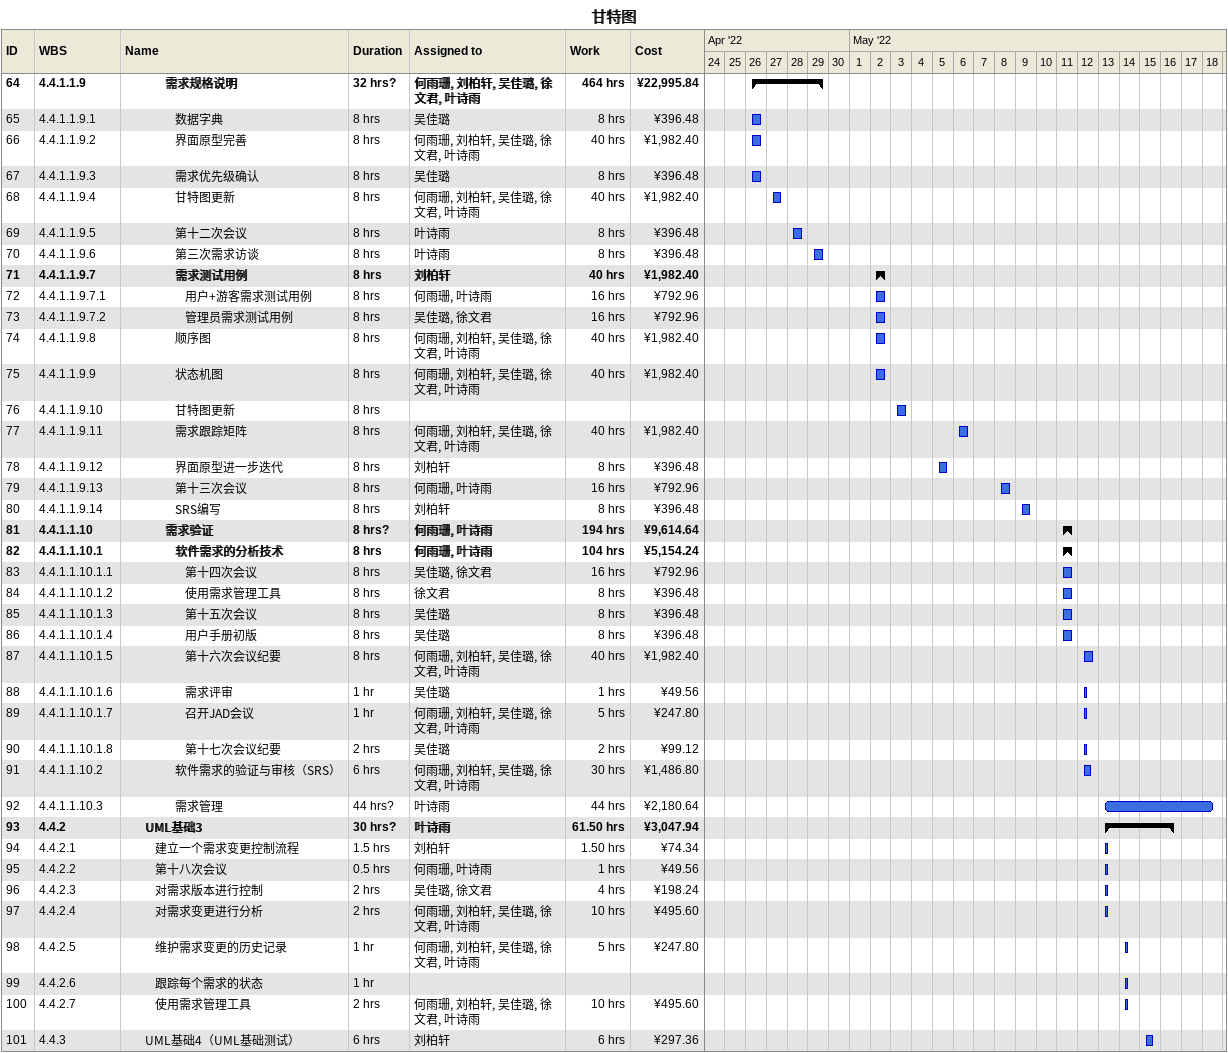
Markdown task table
甘特图

| ID | WBS | Task | Duration | Start | Finish | Resources | Work (h) | Cost (¥) |
|---|---|---|---|---|---|---|---|---|
| 64 | 4.4.1.1.9 | **需求规格说明** | 32h? | 2022-04-26 | 2022-04-29 | 何雨珊, 刘柏轩, 吴佳璐, 徐文君, 叶诗雨 | 464 | 22995.84 |
| 65 | 4.4.1.1.9.1 | 数据字典 | 8h | 2022-04-26 | 2022-04-26 | 吴佳璐 | 8 | 396.48 |
| 66 | 4.4.1.1.9.2 | 界面原型完善 | 8h | 2022-04-26 | 2022-04-26 | 何雨珊, 刘柏轩, 吴佳璐, 徐文君, 叶诗雨 | 40 | 1982.40 |
| 67 | 4.4.1.1.9.3 | 需求优先级确认 | 8h | 2022-04-26 | 2022-04-26 | 吴佳璐 | 8 | 396.48 |
| 68 | 4.4.1.1.9.4 | 甘特图更新 | 8h | 2022-04-27 | 2022-04-27 | 何雨珊, 刘柏轩, 吴佳璐, 徐文君, 叶诗雨 | 40 | 1982.40 |
| 69 | 4.4.1.1.9.5 | 第十二次会议 | 8h | 2022-04-28 | 2022-04-28 | 叶诗雨 | 8 | 396.48 |
| 70 | 4.4.1.1.9.6 | 第三次需求访谈 | 8h | 2022-04-29 | 2022-04-29 | 叶诗雨 | 8 | 396.48 |
| 71 | 4.4.1.1.9.7 | **需求测试用例** | 8h | 2022-05-02 | 2022-05-02 | 刘柏轩 | 40 | 1982.40 |
| 72 | 4.4.1.1.9.7.1 | 用户+游客需求测试用例 | 8h | 2022-05-02 | 2022-05-02 | 何雨珊, 叶诗雨 | 16 | 792.96 |
| 73 | 4.4.1.1.9.7.2 | 管理员需求测试用例 | 8h | 2022-05-02 | 2022-05-02 | 吴佳璐, 徐文君 | 16 | 792.96 |
| 74 | 4.4.1.1.9.8 | 顺序图 | 8h | 2022-05-02 | 2022-05-02 | 何雨珊, 刘柏轩, 吴佳璐, 徐文君, 叶诗雨 | 40 | 1982.40 |
| 75 | 4.4.1.1.9.9 | 状态机图 | 8h | 2022-05-02 | 2022-05-02 | 何雨珊, 刘柏轩, 吴佳璐, 徐文君, 叶诗雨 | 40 | 1982.40 |
| 76 | 4.4.1.1.9.10 | 甘特图更新 | 8h | 2022-05-03 | 2022-05-03 |  |  |  |
| 77 | 4.4.1.1.9.11 | 需求跟踪矩阵 | 8h | 2022-05-06 | 2022-05-06 | 何雨珊, 刘柏轩, 吴佳璐, 徐文君, 叶诗雨 | 40 | 1982.40 |
| 78 | 4.4.1.1.9.12 | 界面原型进一步迭代 | 8h | 2022-05-05 | 2022-05-05 | 刘柏轩 | 8 | 396.48 |
| 79 | 4.4.1.1.9.13 | 第十三次会议 | 8h | 2022-05-08 | 2022-05-08 | 何雨珊, 叶诗雨 | 16 | 792.96 |
| 80 | 4.4.1.1.9.14 | SRS编写 | 8h | 2022-05-09 | 2022-05-09 | 刘柏轩 | 8 | 396.48 |
| 81 | 4.4.1.1.10 | **需求验证** | 8h? | 2022-05-11 | 2022-05-11 | 何雨珊, 叶诗雨 | 194 | 9614.64 |
| 82 | 4.4.1.1.10.1 | **软件需求的分析技术** | 8h | 2022-05-11 | 2022-05-11 | 何雨珊, 叶诗雨 | 104 | 5154.24 |
| 83 | 4.4.1.1.10.1.1 | 第十四次会议 | 8h | 2022-05-11 | 2022-05-11 | 吴佳璐, 徐文君 | 16 | 792.96 |
| 84 | 4.4.1.1.10.1.2 | 使用需求管理工具 | 8h | 2022-05-11 | 2022-05-11 | 徐文君 | 8 | 396.48 |
| 85 | 4.4.1.1.10.1.3 | 第十五次会议 | 8h | 2022-05-11 | 2022-05-11 | 吴佳璐 | 8 | 396.48 |
| 86 | 4.4.1.1.10.1.4 | 用户手册初版 | 8h | 2022-05-11 | 2022-05-11 | 吴佳璐 | 8 | 396.48 |
| 87 | 4.4.1.1.10.1.5 | 第十六次会议纪要 | 8h | 2022-05-12 | 2022-05-12 | 何雨珊, 刘柏轩, 吴佳璐, 徐文君, 叶诗雨 | 40 | 1982.40 |
| 88 | 4.4.1.1.10.1.6 | 需求评审 | 1h | 2022-05-12 | 2022-05-12 | 吴佳璐 | 1 | 49.56 |
| 89 | 4.4.1.1.10.1.7 | 召开JAD会议 | 1h | 2022-05-12 | 2022-05-12 | 何雨珊, 刘柏轩, 吴佳璐, 徐文君, 叶诗雨 | 5 | 247.80 |
| 90 | 4.4.1.1.10.1.8 | 第十七次会议纪要 | 2h | 2022-05-12 | 2022-05-12 | 吴佳璐 | 2 | 99.12 |
| 91 | 4.4.1.1.10.2 | 软件需求的验证与审核（SRS） | 6h | 2022-05-12 | 2022-05-12 | 何雨珊, 刘柏轩, 吴佳璐, 徐文君, 叶诗雨 | 30 | 1486.80 |
| 92 | 4.4.1.1.10.3 | 需求管理 | 44h? | 2022-05-13 | 2022-05-18 | 叶诗雨 | 44 | 2180.64 |
| 93 | 4.4.2 | **UML基础3** | 30h? | 2022-05-13 | 2022-05-16 | 叶诗雨 | 61.50 | 3047.94 |
| 94 | 4.4.2.1 | 建立一个需求变更控制流程 | 1.5h | 2022-05-13 | 2022-05-13 | 刘柏轩 | 1.50 | 74.34 |
| 95 | 4.4.2.2 | 第十八次会议 | 0.5h | 2022-05-13 | 2022-05-13 | 何雨珊, 叶诗雨 | 1 | 49.56 |
| 96 | 4.4.2.3 | 对需求版本进行控制 | 2h | 2022-05-13 | 2022-05-13 | 吴佳璐, 徐文君 | 4 | 198.24 |
| 97 | 4.4.2.4 | 对需求变更进行分析 | 2h | 2022-05-13 | 2022-05-13 | 何雨珊, 刘柏轩, 吴佳璐, 徐文君, 叶诗雨 | 10 | 495.60 |
| 98 | 4.4.2.5 | 维护需求变更的历史记录 | 1h | 2022-05-14 | 2022-05-14 | 何雨珊, 刘柏轩, 吴佳璐, 徐文君, 叶诗雨 | 5 | 247.80 |
| 99 | 4.4.2.6 | 跟踪每个需求的状态 | 1h | 2022-05-14 | 2022-05-14 |  |  |  |
| 100 | 4.4.2.7 | 使用需求管理工具 | 2h | 2022-05-14 | 2022-05-14 | 何雨珊, 刘柏轩, 吴佳璐, 徐文君, 叶诗雨 | 10 | 495.60 |
| 101 | 4.4.3 | UML基础4（UML基础测试） | 6h | 2022-05-15 | 2022-05-15 | 刘柏轩 | 6 | 297.36 |
